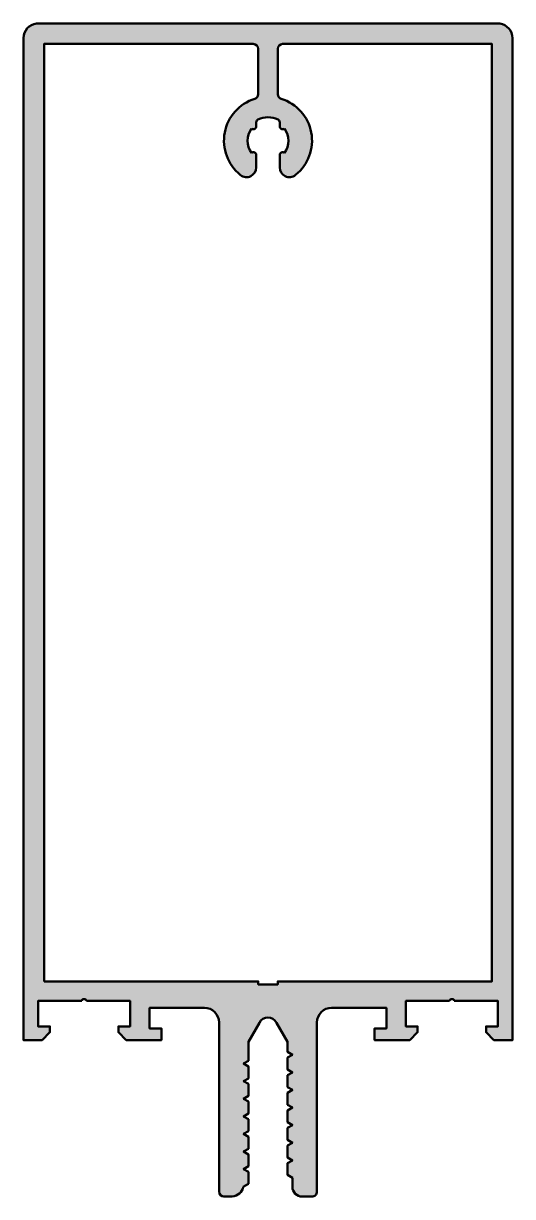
# Model space of a CAD drawing. Extents: x -25 to 25, y -16 to 104.
import ezdxf

# ---------------------------------------------------------------- set-up
doc = ezdxf.new("R2010")
doc.units = 0
doc.layers.add('0S-Alu contour', color=7, linetype='Continuous', lineweight=50)
doc.layers.add('0S-Alu hatch', color=252, linetype='Continuous', lineweight=25)

# ---------------------------------------------------------------- blocks, each defined once
blk = doc.blocks.new('322340__1BF440BA_5D64_4A0C_A605_0ACE13D2145E_')
at = {"layer": '0S-Alu hatch'}
h = blk.add_hatch(color=256, dxfattribs=at)
edge = h.paths.add_edge_path()
edge.add_arc((-23.49665277875623, 102.5052372349144), 1.503349751797455, 96.12681755411629, 179.8948727136972)
edge.add_line((-25, 102.5079956054686), (-25, -9.15527343608e-05))
edge.add_line((-25, -9.15527343608e-05), (-23.10101008415222, -9.15527343608e-05))
edge.add_line((-23.10101008415222, -9.15527343608e-05), (-22.30101013183594, 0.7999114990234375))
edge.add_line((-22.30101013183594, 0.7999114990234375), (-22.30101013183594, 1.399909973144531))
edge.add_line((-22.30101013183594, 1.399909973144531), (-23.5, 1.399909973144517))
edge.add_line((-23.5, 1.399909973144517), (-23.5, 4.00028228759767))
edge.add_line((-23.5, 4.00028228759767), (-19.05000019073486, 4.000282287597656))
edge.add_ellipse((-18.80097675323486, 3.945758670717367), major_axis=(-0.2549225318053013, 0), ratio=1, start_angle=192.3500084610714, end_angle=347.64999153892865, ccw=False)
edge.add_line((-18.55195331573486, 4.000282287597656), (-14.0999755859375, 4.000282287597656))
edge.add_line((-14.0999755859375, 4.000282287597656), (-14.0999755859375, 1.398902893066406))
edge.add_line((-14.0999755859375, 1.398902893066406), (-15.2989501953125, 1.39890289306642))
edge.add_line((-15.2989501953125, 1.39890289306642), (-15.2989501953125, 0.7999114990234517))
edge.add_line((-15.2989501953125, 0.7999114990234517), (-14.49895000457763, -9.15527343608e-05))
edge.add_line((-14.49895000457763, -9.15527343608e-05), (-10.89997100830078, -9.15527343608e-05))
edge.add_line((-10.89997100830078, -9.15527343608e-05), (-10.89997100830078, 1.199920654296875))
edge.add_line((-10.89997100830078, 1.199920654296875), (-12.09996795654297, 1.199920654296875))
edge.add_line((-12.09996795654297, 1.199920654296875), (-12.09996795654296, 3.300231933593764))
edge.add_line((-12.09996795654296, 3.300231933593764), (-6.499870300292982, 3.300231933593778))
edge.add_ellipse((-6.49910063897292, 1.801001594913825), major_axis=(-1.499230536240825, 0), ratio=1, start_angle=179.9705860131874, end_angle=270.02941398681867, ccw=False)
edge.add_line((-4.999870300292965, 1.800231933593922), (-4.999870300292965, -15.50009155273437))
edge.add_arc((-4.499674670978855, -15.4999619852954), 0.5001956460952564, 180.0148415276547, 269.0686711436323)
edge.add_line((-4.507804870605475, -16.00009155273436), (-3.658134460449236, -16.00009155273436))
edge.add_arc((-3.754574467526026, -14.74870641362977), 1.255095789705618, 274.4068805745292, 348.4307022420645)
edge.add_line((-2.524978637695213, -15.00041961669914), (-2.000175476074215, -14.69596099853517))
edge.add_line((-2.000175476074215, -14.69596099853517), (-1.999870300292968, -13.48935699462889))
edge.add_line((-1.999870300292968, -13.48935699462889), (-2.499931335449229, -13.2004165649414))
edge.add_line((-2.499931335449229, -13.2004165649414), (-2.000175476074218, -12.91135406494139))
edge.add_line((-2.000175476074218, -12.91135406494139), (-1.999870300292965, -11.68935394287106))
edge.add_line((-1.999870300292965, -11.68935394287106), (-2.499931335449229, -11.40041351318359))
edge.add_line((-2.499931335449229, -11.40041351318359), (-2.000175476074218, -11.11135101318358))
edge.add_line((-2.000175476074218, -11.11135101318358), (-1.999870300292968, -9.888504028320298))
edge.add_line((-1.999870300292968, -9.888504028320298), (-2.499931335449218, -9.600418090820312))
edge.add_line((-2.499931335449218, -9.600418090820312), (-2.000175476074218, -9.311477661132784))
edge.add_line((-2.000175476074218, -9.311477661132784), (-1.999870300292968, -8.0885009765625))
edge.add_line((-1.999870300292968, -8.0885009765625), (-2.499931335449218, -7.8004150390625))
edge.add_line((-2.499931335449218, -7.8004150390625), (-2.000175476074218, -7.511474609375))
edge.add_line((-2.000175476074218, -7.511474609375), (-1.999870300292968, -6.288497924804687))
edge.add_line((-1.999870300292968, -6.288497924804687), (-2.499931335449218, -6.000411987304687))
edge.add_line((-2.499931335449218, -6.000411987304687), (-2.000175476074218, -5.711349487304687))
edge.add_line((-2.000175476074218, -5.711349487304687), (-1.999870300292968, -4.488502502441406))
edge.add_line((-1.999870300292968, -4.488502502441406), (-2.499931335449218, -4.200416564941406))
edge.add_line((-2.499931335449218, -4.200416564941406), (-2.000175476074218, -3.911476135253906))
edge.add_line((-2.000175476074218, -3.911476135253906), (-1.999870300292968, -2.688499450683607))
edge.add_line((-1.999870300292968, -2.688499450683607), (-2.499931335449218, -2.400413513183593))
edge.add_line((-2.499931335449218, -2.400413513183593), (-2.000175476074218, -2.111473083496079))
edge.add_line((-2.000175476074218, -2.111473083496079), (-1.999870300292968, -0.1654052734375))
edge.add_line((-1.999870300292968, -0.1654052734375), (-0.878837585449208, 1.781631469726562))
edge.add_ellipse((-0.002464294433584, 1.299873822068006), major_axis=(-1.00006028632431, 0), ratio=1, start_angle=208.7983609796625, end_angle=331.20163902033846, ccw=False)
edge.add_line((0.8739089965820314, 1.781631469726576), (1.997749328613281, -0.1648712158203125))
edge.add_line((1.997749328613281, -0.1648712158203125), (1.997749328613281, -1.211471557617187))
edge.add_line((1.997749328613281, -1.211471557617187), (2.500190734863281, -1.500411987304687))
edge.add_line((2.500190734863281, -1.500411987304687), (2.000129699707031, -1.788497924804687))
edge.add_line((2.000129699707031, -1.788497924804687), (1.997749328613281, -3.011474609375))
edge.add_line((1.997749328613281, -3.011474609375), (2.500190734863281, -3.3004150390625))
edge.add_line((2.500190734863281, -3.3004150390625), (2.000129699707031, -3.5885009765625))
edge.add_line((2.000129699707031, -3.5885009765625), (1.997749328613281, -4.811355590820312))
edge.add_line((1.997749328613281, -4.811355590820312), (2.500190734863281, -5.100418090820312))
edge.add_line((2.500190734863281, -5.100418090820312), (2.000129699707031, -5.388504028320312))
edge.add_line((2.000129699707031, -5.388504028320312), (2.000129699707031, -6.611473083496079))
edge.add_line((2.000129699707031, -6.611473083496079), (2.500190734863281, -6.900413513183593))
edge.add_line((2.500190734863281, -6.900413513183593), (2.000129699707031, -7.188499450683593))
edge.add_line((2.000129699707031, -7.188499450683593), (2.000129699707031, -8.411476135253892))
edge.add_line((2.000129699707031, -8.411476135253892), (2.50019073486327, -8.700416564941392))
edge.add_line((2.50019073486327, -8.700416564941392), (2.000129699707031, -8.988502502441392))
edge.add_line((2.000129699707031, -8.988502502441392), (2.000129699707031, -10.21135711669922))
edge.add_line((2.000129699707031, -10.21135711669922), (2.500190734863291, -10.5004196166992))
edge.add_line((2.500190734863291, -10.5004196166992), (2.000129699707031, -10.78936004638673))
edge.add_line((2.000129699707031, -10.78936004638673), (2.000129699707031, -12.0113525390625))
edge.add_line((2.000129699707031, -12.0113525390625), (2.500190734863291, -12.30041503906248))
edge.add_line((2.500190734863291, -12.30041503906248), (2.000129699707031, -12.58935546875001))
edge.add_line((2.000129699707031, -12.58935546875001), (2.000129699707031, -13.79595947265622))
edge.add_line((2.000129699707031, -13.79595947265622), (2.497810363769534, -14.10041809082031))
edge.add_line((2.497810363769534, -14.10041809082031), (2.500190734863274, -15.00305175781247))
edge.add_arc((3.499674910880873, -15.00356758179488), 0.9994843091234438, 179.9704302126535, 270.0295697873445)
edge.add_line((3.50019073486327, -16.00305175781248), (4.500251770019524, -16.00305175781251))
edge.add_arc((4.500339818254605, -15.5031398060476), 0.499911959518779, 269.9899086385237, 360.0100913614867)
edge.add_line((5.000251770019527, -15.50305175781242), (5.000320434570305, 1.80023193359378))
edge.add_ellipse((6.499550773250232, 1.801001594913838), major_axis=(-1.499230536240799, 0), ratio=1, start_angle=-90.02941398681997, end_angle=0.029413986812699022, ccw=False)
edge.add_line((6.500320434570333, 3.300231933593764), (12.1004180908203, 3.300231933593764))
edge.add_line((12.1004180908203, 3.300231933593764), (12.10041809082031, 1.19992065429686))
edge.add_line((12.10041809082031, 1.19992065429686), (10.90042114257813, 1.19992065429686))
edge.add_line((10.90042114257813, 1.19992065429686), (10.90042114257812, -9.15527343466e-05))
edge.add_line((10.90042114257812, -9.15527343466e-05), (14.49940109252929, -9.15527343608e-05))
edge.add_line((14.49940109252929, -9.15527343608e-05), (15.29940032958984, 0.7999114990234233))
edge.add_line((15.29940032958984, 0.7999114990234233), (15.29940032958984, 1.39890289306642))
edge.add_line((15.29940032958984, 1.39890289306642), (14.10042572021485, 1.398902893066392))
edge.add_line((14.10042572021485, 1.398902893066392), (14.10042572021484, 4.000282287597656))
edge.add_line((14.10042572021484, 4.000282287597656), (18.5518913269043, 4.000282287597656))
edge.add_ellipse((18.8009147644043, 3.945758670717367), major_axis=(-0.2549225318053013, 0), ratio=1, start_angle=192.3500084610714, end_angle=347.64999153892865, ccw=False)
edge.add_line((19.0499382019043, 4.000282287597656), (23.50045013427735, 4.000282287597656))
edge.add_line((23.50045013427735, 4.000282287597656), (23.50045013427735, 1.399909973144502))
edge.add_line((23.50045013427735, 1.399909973144502), (22.30146026611327, 1.399909973144531))
edge.add_line((22.30146026611327, 1.399909973144531), (22.30146026611328, 0.7999114990234233))
edge.add_line((22.30146026611328, 0.7999114990234233), (23.10145950317383, -9.1552734375e-05))
edge.add_line((23.10145950317383, -9.1552734375e-05), (24.99993896484375, -9.1552734375e-05))
edge.add_line((24.99993896484375, -9.1552734375e-05), (24.99993896484375, 102.5))
edge.add_arc((23.49532321501383, 102.4966495597628), 1.504619480163013, 0.1275845795405872, 82.37823608383682)
edge.add_line((23.69488525390625, 103.9879760742187), (-23.6571044921875, 104))
edge = h.paths.add_edge_path()
edge.add_line((-22.90000009536743, 6.000511169433579), (-22.90000009536743, 101.9000000953674))
edge.add_line((-22.90000009536743, 101.9000000953674), (-1.50140251337314, 101.9000000953674))
edge.add_ellipse((-1.50140251337314, 101.4000000953674), major_axis=(-0.5, 0), ratio=1, start_angle=180, end_angle=270, ccw=False)
edge.add_line((-1.00140251337314, 101.4000000953674), (-1.001402513373143, 96.7698880450079))
edge.add_ellipse((-1.501402513373147, 96.7698880450079), major_axis=(-0.5000000000000036, 0), ratio=1, start_angle=107.4697926879087, end_angle=180, ccw=False)
edge.add_arc((-0.0003878039005087, 92.00051126790729), 4.499999999999985, 107.4697926879094, 231.0551964059047)
edge.add_arc((-2.200387803900472, 89.27837975014403), 1.000000000000003, 231.0551964059043, 360)
edge.add_line((-1.200387803900472, 89.27837975014403), (-1.200387803900483, 90.53081742223739))
edge.add_arc((-1.50038780390048, 90.53081742223739), 0.2999999999999971, 0, 130.3192648390385)
edge.add_ellipse((-0.0003878039004661, 92.00051126790729), major_axis=(-2.099999999999992, 0), ratio=1, start_angle=-36.223221080887924, end_angle=36.223221080887924, ccw=False)
edge.add_arc((-1.500387803900469, 93.47020511357717), 0.3000000000000011, 229.6807351609604, 360)
edge.add_line((-1.200387803900465, 93.47020511357717), (-1.200387803900468, 93.8978778640083))
edge.add_ellipse((-0.9003878039004469, 93.8978778640083), major_axis=(-0.300000000000022, 0), ratio=1, start_angle=295.3769335251525, end_angle=360, ccw=False)
edge.add_ellipse((-0.0003878039004981, 92.00051126790731), major_axis=(-2.399999999999979, 0), ratio=1, start_angle=244.6230664748469, end_angle=295.37693352515157, ccw=False)
edge.add_ellipse((0.8996121960995218, 93.8978778640083), major_axis=(-0.3000000000000014, 0), ratio=1, start_angle=180, end_angle=244.623066474848, ccw=False)
edge.add_line((1.199612196099522, 93.8978778640083), (1.199612196099518, 93.47020511357717))
edge.add_arc((1.499612196099526, 93.47020511357717), 0.3000000000000078, 180, 310.3192648390391)
edge.add_ellipse((-0.0003878039004732, 92.00051126790729), major_axis=(-2.099999999999984, 0), ratio=1, start_angle=143.7767789191121, end_angle=216.2232210808881, ccw=False)
edge.add_arc((1.499612196099533, 90.53081742223739), 0.3000000000000019, 49.68073516096069, 180)
edge.add_line((1.199612196099533, 90.53081742223739), (1.199612196099518, 89.27837975014405))
edge.add_arc((2.199612196099511, 89.27837975014405), 0.9999999999999928, 180, 308.9448035940963)
edge.add_arc((-0.000387803900491, 92.00051126790729), 4.499999999999984, 308.9448035940959, 432.5545856249627)
edge.add_ellipse((1.498597486626881, 96.7705262677561), major_axis=(-0.500000000000019, 0), ratio=1, start_angle=0, end_angle=72.55458562496221, ccw=False)
edge.add_line((0.9985974866268634, 96.7705262677561), (0.9985974866268634, 101.4000000953674))
edge.add_ellipse((1.498597486626863, 101.4000000953674), major_axis=(-0.5, 0), ratio=1, start_angle=270, end_angle=360, ccw=False)
edge.add_line((1.498597486626863, 101.9000000953674), (22.89992523193359, 101.9000000953674))
edge.add_line((22.89992523193359, 101.9000000953674), (22.89992523193361, 6.000511169433579))
edge.add_line((22.89992523193361, 6.000511169433579), (0.9999618530273438, 6.000511169433593))
edge.add_line((0.9999618530273438, 6.000511169433593), (0.9999618530273438, 5.700508117675795))
edge.add_line((0.9999618530273438, 5.700508117675795), (-1.000038146972656, 5.700508117675795))
edge.add_line((-1.000038146972656, 5.700508117675795), (-1.000038146972656, 6.000511169433593))
edge.add_line((-1.000038146972656, 6.000511169433593), (-22.90000009536743, 6.000511169433579))
at = {"layer": '0S-Alu contour', "color": 7}
for points in [[(23.69488525390625, 103.9879760742187), (-23.6571044921875, 104)], [(-25, 102.5079956054686), (-25, -9.15527343608e-05), (-23.10101008415222, -9.15527343608e-05), (-22.30101013183594, 0.7999114990234375), (-22.30101013183594, 1.399909973144531), (-23.5, 1.399909973144517), (-23.5, 4.00028228759767), (-19.05000019073486, 4.000282287597656)], [(19.0499382019043, 4.000282287597656), (23.50045013427735, 4.000282287597656), (23.50045013427735, 1.399909973144502), (22.30146026611327, 1.399909973144531), (22.30146026611328, 0.7999114990234233), (23.10145950317383, -9.1552734375e-05), (24.99993896484375, -9.1552734375e-05), (24.99993896484375, 102.5)], [(-22.90000009536743, 6.000511169433579), (-22.90000009536743, 101.9000000953674), (-1.50140251337314, 101.9000000953674)], [(1.498597486626863, 101.9000000953674), (22.89992523193359, 101.9000000953674), (22.89992523193361, 6.000511169433579), (0.9999618530273438, 6.000511169433593), (0.9999618530273438, 5.700508117675795), (-1.000038146972656, 5.700508117675795), (-1.000038146972656, 6.000511169433593), (-22.90000009536743, 6.000511169433579)], [(-1.00140251337314, 101.4000000953674), (-1.001402513373143, 96.7698880450079)], [(0.9985974866268634, 96.7705262677561), (0.9985974866268634, 101.4000000953674)], [(-1.200387803900465, 93.47020511357717), (-1.200387803900468, 93.8978778640083)], [(1.199612196099522, 93.8978778640083), (1.199612196099518, 93.47020511357717)], [(-1.200387803900472, 89.27837975014403), (-1.200387803900483, 90.53081742223739)], [(1.199612196099533, 90.53081742223739), (1.199612196099518, 89.27837975014405)], [(-18.55195331573486, 4.000282287597656), (-14.0999755859375, 4.000282287597656), (-14.0999755859375, 1.398902893066406), (-15.2989501953125, 1.39890289306642), (-15.2989501953125, 0.7999114990234517), (-14.49895000457763, -9.15527343608e-05), (-10.89997100830078, -9.15527343608e-05), (-10.89997100830078, 1.199920654296875), (-12.09996795654297, 1.199920654296875), (-12.09996795654296, 3.300231933593764), (-6.499870300292982, 3.300231933593778)], [(6.500320434570333, 3.300231933593764), (12.1004180908203, 3.300231933593764), (12.10041809082031, 1.19992065429686), (10.90042114257813, 1.19992065429686), (10.90042114257812, -9.15527343466e-05), (14.49940109252929, -9.15527343608e-05), (15.29940032958984, 0.7999114990234233), (15.29940032958984, 1.39890289306642), (14.10042572021485, 1.398902893066392), (14.10042572021484, 4.000282287597656), (18.5518913269043, 4.000282287597656)], [(-4.999870300292965, 1.800231933593922), (-4.999870300292965, -15.50009155273437)], [(-2.524978637695213, -15.00041961669914), (-2.000175476074215, -14.69596099853517), (-1.999870300292968, -13.48935699462889), (-2.499931335449229, -13.2004165649414), (-2.000175476074218, -12.91135406494139), (-1.999870300292965, -11.68935394287106), (-2.499931335449229, -11.40041351318359), (-2.000175476074218, -11.11135101318358), (-1.999870300292968, -9.888504028320298), (-2.499931335449218, -9.600418090820312), (-2.000175476074218, -9.311477661132784), (-1.999870300292968, -8.0885009765625), (-2.499931335449218, -7.8004150390625), (-2.000175476074218, -7.511474609375), (-1.999870300292968, -6.288497924804687), (-2.499931335449218, -6.000411987304687), (-2.000175476074218, -5.711349487304687), (-1.999870300292968, -4.488502502441406), (-2.499931335449218, -4.200416564941406), (-2.000175476074218, -3.911476135253906), (-1.999870300292968, -2.688499450683607), (-2.499931335449218, -2.400413513183593), (-2.000175476074218, -2.111473083496079), (-1.999870300292968, -0.1654052734375), (-0.878837585449208, 1.781631469726562)], [(0.8739089965820314, 1.781631469726576), (1.997749328613281, -0.1648712158203125), (1.997749328613281, -1.211471557617187), (2.500190734863281, -1.500411987304687), (2.000129699707031, -1.788497924804687), (1.997749328613281, -3.011474609375), (2.500190734863281, -3.3004150390625), (2.000129699707031, -3.5885009765625), (1.997749328613281, -4.811355590820312), (2.500190734863281, -5.100418090820312), (2.000129699707031, -5.388504028320312), (2.000129699707031, -6.611473083496079), (2.500190734863281, -6.900413513183593), (2.000129699707031, -7.188499450683593), (2.000129699707031, -8.411476135253892), (2.50019073486327, -8.700416564941392), (2.000129699707031, -8.988502502441392), (2.000129699707031, -10.21135711669922), (2.500190734863291, -10.5004196166992), (2.000129699707031, -10.78936004638673), (2.000129699707031, -12.0113525390625), (2.500190734863291, -12.30041503906248), (2.000129699707031, -12.58935546875001), (2.000129699707031, -13.79595947265622), (2.497810363769534, -14.10041809082031), (2.500190734863274, -15.00305175781247)], [(5.000251770019527, -15.50305175781242), (5.000320434570305, 1.800231933593778)], [(-4.507804870605475, -16.00009155273436), (-3.658134460449236, -16.00009155273436)], [(3.50019073486327, -16.00305175781248), (4.500251770019524, -16.00305175781251)]]:
    blk.add_lwpolyline(points, dxfattribs=at)
for centre, radius, start, end in [((-23.49665277875623, 102.5052372349144), 1.503349751797455, 96.12681755411629, 179.8948727136972), ((23.49532321501383, 102.4966495597628), 1.504619480163013, 0.1275845795405872, 82.37823608383682), ((-0.0003878039005087, 92.00051126790729), 4.499999999999985, 107.4697926879094, 231.0551964059047), ((-0.000387803900491, 92.00051126790729), 4.499999999999984, 308.9448035940959, 72.55458562496274), ((-1.500387803900469, 93.47020511357717), 0.3000000000000011, 229.6807351609604, 0), ((1.499612196099526, 93.47020511357717), 0.3000000000000078, 180, 310.3192648390391), ((-1.50038780390048, 90.53081742223739), 0.2999999999999971, 0, 130.3192648390385), ((1.499612196099533, 90.53081742223739), 0.3000000000000019, 49.68073516096069, 180), ((-2.200387803900472, 89.27837975014403), 1.000000000000003, 231.0551964059043, 0), ((2.199612196099511, 89.27837975014405), 0.9999999999999928, 180, 308.9448035940963), ((-4.499674670978855, -15.4999619852954), 0.5001956460952564, 180.0148415276547, 269.0686711436323), ((-3.754574467526026, -14.74870641362977), 1.255095789705618, 274.4068805745292, 348.4307022420645), ((3.499674910880873, -15.00356758179488), 0.9994843091234438, 179.9704302126535, 270.0295697873445), ((4.500339818254605, -15.5031398060476), 0.499911959518779, 269.9899086385237, 0.0100913614866932)]:
    blk.add_arc(centre, radius, start, end, dxfattribs=at)
at = {"layer": '0S-Alu contour', "color": 7, "extrusion": (0, 0, -1)}
for centre, radius, start, end in [((1.50140251337314, 101.4000000953674), 0.5, 90, 180), ((-1.498597486626863, 101.4000000953674), 0.5, 0, 90), ((1.501402513373147, 96.7698880450079), 0.5000000000000036, 180, 252.5302073120913), ((-1.498597486626881, 96.7705262677561), 0.500000000000019, 287.4454143750378, 0), ((0.9003878039004469, 93.8978778640083), 0.300000000000022, 0, 64.6230664748475), ((0.0003878039004981, 92.00051126790731), 2.399999999999979, 64.62306647484843, 115.3769335251531), ((-0.8996121960995218, 93.8978778640083), 0.3000000000000014, 115.376933525152, 180), ((0.0003878039004661, 92.00051126790729), 2.099999999999992, 323.7767789191121, 36.22322108088793), ((0.0003878039004732, 92.00051126790729), 2.099999999999984, 143.7767789191119, 216.2232210808879), ((18.80097675323486, 3.945758670717367), 0.2549225318053013, 12.35000846107133, 167.6499915389286), ((-18.8009147644043, 3.945758670717367), 0.2549225318053013, 12.35000846107133, 167.6499915389286), ((6.49910063897292, 1.801001594913825), 1.499230536240825, 89.97058601318135, 180.0294139868126), ((-6.499550773250232, 1.801001594913838), 1.4992305362408, 359.9705860131873, 90.02941398682013), ((0.002464294433584, 1.299873822068006), 1.00006028632431, 28.79836097966156, 151.2016390203375)]:
    blk.add_arc(centre, radius, start, end, dxfattribs=at)
blk = doc.blocks.new('322340__4BDBD259_03A7_4E3F_A187_419552FC31A2_')
at = {"layer": '0S-Alu contour', "color": 7}
blk.add_blockref('322340__1BF440BA_5D64_4A0C_A605_0ACE13D2145E_', (0, 0), dxfattribs=at)

msp = doc.modelspace()

# ---------------------------------------------------------------- block references
at = {"layer": '0S-Alu contour', "color": 7}
msp.add_blockref('322340__4BDBD259_03A7_4E3F_A187_419552FC31A2_', (0, 0), dxfattribs=at)

doc.saveas('drawing.dxf')
